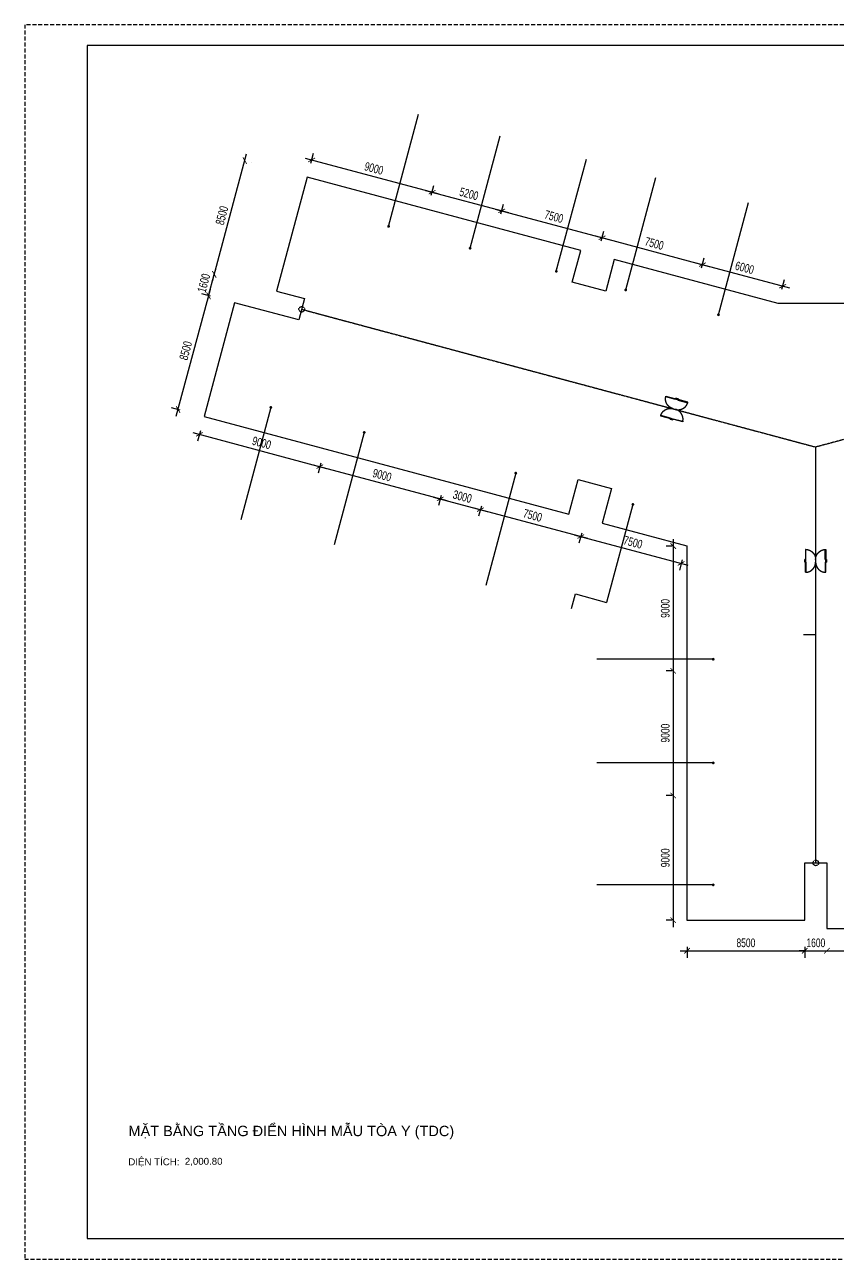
# Model space of a CAD drawing. Header units: millimetres. Extents: x 43 to 126043, y -89269 to -169.
# Drawn here: x 43 to 58703, y -89269 to -169 of the extents above; entities that cross this region are included whole.
import ezdxf
from ezdxf.enums import TextEntityAlignment as Align

# ---------------------------------------------------------------- set-up
doc = ezdxf.new("R2010")
doc.units = ezdxf.units.MM
doc.linetypes.add('HIDDEN', pattern=[9.525, 6.35, -3.175])
doc.layers.get('0').update_dxf_attribs({"color": 231})
doc.layers.get('DefPoints').update_dxf_attribs({"color": 191})
for name, color, linetype in [('A-DOOR', 142, 'Continuous'), ('MDI-BAO', 1, 'Continuous'), ('S-DIM', 231, 'Continuous')]:
    doc.layers.add(name, color=color, linetype=linetype)
doc.layers.add('A-TEXT', color=255, linetype='Continuous', lineweight=25)
doc.layers.add('MDI-HANHLANG', color=5, linetype='HIDDEN', plot=False)
doc.styles.add('250602-MB CO CAU CĂN HO X1-3A-1$0$style1', font='arial.ttf')
doc.styles.add('DIM', font='arial.ttf', dxfattribs={"width": 0.7})
doc.styles.add('VTK_Arial', font='arial.ttf', dxfattribs={"width": 0.8})
doc.dimstyles.new('1-500', dxfattribs={"dimscale": 500, "dimtxt": 1.25, "dimasz": 0.8, "dimexe": 1, "dimexo": 1, "dimgap": 0.5, "dimtad": 1, "dimdec": 0, "dimrnd": 10, "dimdsep": 46, "dimtxsty": 'DIM', "dimblk1": 'ARCHTICK', "dimblk2": 'ARCHTICK', "dimsah": 1, "dimcen": 0, "dimdle": 1, "dimclrd": 256, "dimclre": 256, "dimclrt": 7, "dimadec": 0, "dimazin": 0, "dimtfac": 1, "dimtdec": 0, "dimtix": 1, "dimtmove": 2, "dimatfit": 0, "dimldrblk": 'ARCHTICK', "dimfxl": 1, "dimtolj": 1, "dimarcsym": 0})
doc.dimstyles.new('250602-MB CO CAU CĂN HO X1-3A-1$0$Dim_50', dxfattribs={"dimscale": 50, "dimtxt": 2, "dimasz": 1.5, "dimexe": 1, "dimexo": 0, "dimgap": 1, "dimtad": 1, "dimdec": 0, "dimlfac": -1, "dimzin": 12, "dimdsep": 46, "dimtxsty": '250602-MB CO CAU CĂN HO X1-3A-1$0$style1', "dimblk1": '250602-MB CO CAU CĂN HO X1-3A-1$0$_ARCHTICK', "dimblk2": '250602-MB CO CAU CĂN HO X1-3A-1$0$_ARCHTICK', "dimsah": 1, "dimcen": 1.5, "dimdle": 1.5, "dimclrd": 256, "dimclre": 256, "dimclrt": 2, "dimadec": 1, "dimazin": 3, "dimtm": 1e-09, "dimtfac": 0.416667, "dimtdec": 0, "dimtix": 1, "dimtmove": 2, "dimatfit": 3, "dimfxl": 7, "dimfxlon": 1, "dimtolj": 1, "dimtzin": 0, "dimlwd": -1, "dimlwe": -1, "dimarcsym": 1})

# ---------------------------------------------------------------- blocks, each defined once
blk = doc.blocks.new('VTK-A1_BoKhungTen')
at = {"layer": 'DefPoints', "linetype": 'HIDDEN', "ltscale": 0.3}
blk.add_lwpolyline([(0, -594), (840, -594), (840, 0), (0, 0)], close=True, dxfattribs=at)
at = {"layer": 'DefPoints'}
blk.add_lwpolyline([(755, -10), (30, -10), (30, -584), (755, -584)], dxfattribs=at)
blk = doc.blocks.new('*U61')
for p, q in [((-635, -90), (-635, -50)), ((-100, -70), (-635, -70)), ((-100, -90), (-100, -50)), ((-635, -1480), (-635, -1520)), ((-100, -1500), (-635, -1500)), ((-100, -1480), (-100, -1520))]:
    blk.add_line(p, q)
for points in [[(180, 0), (180, -60), (40, -60), (40, -50), (0, -50), (0, 0)], [(0, -50), (0, -90), (-735, -90), (-735, -50)], [(0, -1520), (0, -1480), (-735, -1480), (-735, -1520)], [(180, -1570), (180, -1510), (40, -1510), (40, -1520), (0, -1520), (0, -1570)]]:
    blk.add_lwpolyline(points, close=True)
at = {"linetype": 'HIDDEN', "ltscale": 1000}
for centre, start, end in [((0, -50), 180.00004, 270), ((0, -1520), 90, 179.99996)]:
    blk.add_arc(centre, 735, start, end, dxfattribs=at)
blk = doc.blocks.new('250602-MB CO CAU CĂN HO X1-3A-1$0$_ARCHTICK')
at = {"color": 0, "linetype": 'ByBlock', "const_width": 0.15}
blk.add_lwpolyline([(-0.5, -0.5), (0.5, 0.5)], dxfattribs=at)
blk = doc.blocks.new('_ArchTick')
at = {"color": 0, "linetype": 'ByBlock', "const_width": 0.15}
blk.add_lwpolyline([(-0.5, -0.5), (0.5, 0.5)], dxfattribs=at)
blk = doc.blocks.new('*D66')
at = {"layer": 'DefPoints', "color": 0, "transparency": 16777216}
for p in [(20571, -10634, 0), (29454, -12255), (29264, -12963, 0)]:
    blk.add_point(p, dxfattribs=at)
at = {"layer": 'S-DIM', "lineweight": -2, "transparency": 16777216}
for p, q in [((20278, -9797), (29937, -12385)), ((20700, -10151), (20890, -9443)), ((29394, -12480), (29583, -11772))]:
    blk.add_line(p, q, dxfattribs=at)
at = {"layer": 'S-DIM', "lineweight": -2, "transparency": 16777216, "xscale": 400, "yscale": 400, "zscale": 400}
for p, rotation in [((20761, -9926), 165.0006193116698), ((29454, -12255), 345.0006193116698)]:
    blk.add_blockref('_ArchTick', p, dxfattribs=dict(at, rotation=rotation))
at = {"layer": 'S-DIM', "color": 7, "transparency": 16777216, "insert": (25255, -10541), "char_height": 625, "attachment_point": 5, "rotation": 345.00062, "style": 'DIM'}
blk.add_mtext('\\A1;9000', dxfattribs=at)
blk = doc.blocks.new('*D67')
at = {"layer": 'DefPoints', "color": 0, "transparency": 16777216}
for p in [(29264, -12963, 0), (34477, -13601), (34287, -14309, 0)]:
    blk.add_point(p, dxfattribs=at)
at = {"layer": 'S-DIM', "lineweight": -2, "transparency": 16777216}
for p, q in [((28971, -12126), (34960, -13731)), ((29394, -12480), (29583, -11772)), ((34417, -13826), (34606, -13118))]:
    blk.add_line(p, q, dxfattribs=at)
at = {"layer": 'S-DIM', "lineweight": -2, "transparency": 16777216, "xscale": 400, "yscale": 400, "zscale": 400}
for p, rotation in [((29454, -12255), 165.0006193159315), ((34477, -13601), 345.0006193159315)]:
    blk.add_blockref('_ArchTick', p, dxfattribs=dict(at, rotation=rotation))
at = {"layer": 'S-DIM', "color": 7, "transparency": 16777216, "insert": (32113, -12379), "char_height": 625, "attachment_point": 5, "rotation": 345.00062, "style": 'DIM'}
blk.add_mtext('\\A1;5200', dxfattribs=at)
blk = doc.blocks.new('*D68')
at = {"layer": 'DefPoints', "color": 0, "transparency": 16777216}
for p in [(34287, -14309, 0), (41721, -15542), (41532, -16250, 0)]:
    blk.add_point(p, dxfattribs=at)
at = {"layer": 'S-DIM', "lineweight": -2, "transparency": 16777216}
for p, q in [((34417, -13826), (34606, -13118)), ((33994, -13472), (42204, -15672)), ((41661, -15767), (41851, -15059))]:
    blk.add_line(p, q, dxfattribs=at)
at = {"layer": 'S-DIM', "lineweight": -2, "transparency": 16777216, "xscale": 400, "yscale": 400, "zscale": 400}
for p, rotation in [((34477, -13601), 165.0006193159315), ((41721, -15542), 345.0006193159315)]:
    blk.add_blockref('_ArchTick', p, dxfattribs=dict(at, rotation=rotation))
at = {"layer": 'S-DIM', "color": 7, "transparency": 16777216, "insert": (38246, -14022), "char_height": 625, "attachment_point": 5, "rotation": 345.00062, "style": 'DIM'}
blk.add_mtext('\\A1;7500', dxfattribs=at)
blk = doc.blocks.new('*D69')
at = {"layer": 'DefPoints', "color": 0, "transparency": 16777216}
for p in [(41532, -16250, 0), (48966, -17483), (48776, -18191, 0)]:
    blk.add_point(p, dxfattribs=at)
at = {"layer": 'S-DIM', "lineweight": -2, "transparency": 16777216}
for p, q in [((41661, -15767), (41851, -15059)), ((41238, -15413), (49449, -17613)), ((48905, -17708), (49095, -17000))]:
    blk.add_line(p, q, dxfattribs=at)
at = {"layer": 'S-DIM', "lineweight": -2, "transparency": 16777216, "xscale": 400, "yscale": 400, "zscale": 400}
for p, rotation in [((41721, -15542), 165.0006193159315), ((48966, -17483), 345.0006193159315)]:
    blk.add_blockref('_ArchTick', p, dxfattribs=dict(at, rotation=rotation))
at = {"layer": 'S-DIM', "color": 7, "transparency": 16777216, "insert": (45491, -15963), "char_height": 625, "attachment_point": 5, "rotation": 345.00062, "style": 'DIM'}
blk.add_mtext('\\A1;7500', dxfattribs=at)
blk = doc.blocks.new('*D70')
at = {"layer": 'DefPoints', "color": 0, "transparency": 16777216}
for p in [(48776, -18191, 0), (54761, -19036), (54572, -19744, 0)]:
    blk.add_point(p, dxfattribs=at)
at = {"layer": 'S-DIM', "lineweight": -2, "transparency": 16777216}
for p, q in [((48483, -17354), (55244, -19166)), ((48905, -17708), (49095, -17000)), ((54701, -19261), (54891, -18553))]:
    blk.add_line(p, q, dxfattribs=at)
at = {"layer": 'S-DIM', "lineweight": -2, "transparency": 16777216, "xscale": 400, "yscale": 400, "zscale": 400}
for p, rotation in [((48966, -17483), 165.0006193159315), ((54761, -19036), 345.0006193159315)]:
    blk.add_blockref('_ArchTick', p, dxfattribs=dict(at, rotation=rotation))
at = {"layer": 'S-DIM', "color": 7, "transparency": 16777216, "insert": (52011, -17710), "char_height": 625, "attachment_point": 5, "rotation": 345.00062, "style": 'DIM'}
blk.add_mtext('\\A1;6000', dxfattribs=at)
blk = doc.blocks.new('*D81')
at = {"layer": 'DefPoints', "color": 0, "transparency": 16777216}
for p in [(12853, -28995, 0), (21349, -32060), (21547, -31324, 0)]:
    blk.add_point(p, dxfattribs=at)
at = {"layer": 'S-DIM', "lineweight": -2, "transparency": 16777216}
for p, q in [((12173, -29602), (21832, -32190)), ((12724, -29478), (12527, -30214)), ((21417, -31807), (21220, -32543))]:
    blk.add_line(p, q, dxfattribs=at)
at = {"layer": 'S-DIM', "lineweight": -2, "transparency": 16777216, "xscale": 400, "yscale": 400, "zscale": 400}
for p, rotation in [((12656, -29731), 165.0000000000061), ((21349, -32060), 345.0000000000061)]:
    blk.add_blockref('_ArchTick', p, dxfattribs=dict(at, rotation=rotation))
at = {"layer": 'S-DIM', "color": 7, "transparency": 16777216, "insert": (17150, -30346), "char_height": 625, "attachment_point": 5, "rotation": 345, "style": 'DIM'}
blk.add_mtext('\\A1;9000', dxfattribs=at)
blk = doc.blocks.new('*D82')
at = {"layer": 'DefPoints', "color": 0, "transparency": 16777216}
for p in [(21547, -31324, 0), (30240, -33654, 0), (30043, -34390)]:
    blk.add_point(p, dxfattribs=at)
at = {"layer": 'S-DIM', "lineweight": -2, "transparency": 16777216}
for p, q in [((20866, -31931), (30526, -34519)), ((21417, -31807), (21220, -32543)), ((30110, -34137), (29913, -34873))]:
    blk.add_line(p, q, dxfattribs=at)
at = {"layer": 'S-DIM', "lineweight": -2, "transparency": 16777216, "xscale": 400, "yscale": 400, "zscale": 400}
for p, rotation in [((21349, -32060), 164.9999999963372), ((30043, -34390), 344.9999999963372)]:
    blk.add_blockref('_ArchTick', p, dxfattribs=dict(at, rotation=rotation))
at = {"layer": 'S-DIM', "color": 7, "transparency": 16777216, "insert": (25843, -32675), "char_height": 625, "attachment_point": 5, "rotation": 345, "style": 'DIM'}
blk.add_mtext('\\A1;9000', dxfattribs=at)
blk = doc.blocks.new('*D83')
at = {"layer": 'DefPoints', "color": 0, "transparency": 16777216}
for p in [(30240, -33654, 0), (33138, -34430, 0), (32940, -35166)]:
    blk.add_point(p, dxfattribs=at)
at = {"layer": 'S-DIM', "lineweight": -2, "transparency": 16777216}
for p, q in [((29560, -34260), (33423, -35296)), ((30110, -34137), (29913, -34873)), ((33008, -34913), (32811, -35649))]:
    blk.add_line(p, q, dxfattribs=at)
at = {"layer": 'S-DIM', "lineweight": -2, "transparency": 16777216, "xscale": 400, "yscale": 400, "zscale": 400}
for p, rotation in [((30043, -34390), 164.9999999963372), ((32940, -35166), 344.9999999963372)]:
    blk.add_blockref('_ArchTick', p, dxfattribs=dict(at, rotation=rotation))
at = {"layer": 'S-DIM', "color": 7, "transparency": 16777216, "insert": (31639, -34228), "char_height": 625, "attachment_point": 5, "rotation": 345, "style": 'DIM'}
blk.add_mtext('\\A1;3000', dxfattribs=at)
blk = doc.blocks.new('*D84')
at = {"layer": 'DefPoints', "color": 0, "transparency": 16777216}
for p in [(33138, -34430, 0), (40382, -36371, 0), (40185, -37107)]:
    blk.add_point(p, dxfattribs=at)
at = {"layer": 'S-DIM', "lineweight": -2, "transparency": 16777216}
for p, q in [((32457, -35037), (40668, -37237)), ((33008, -34913), (32811, -35649)), ((40253, -36854), (40055, -37590))]:
    blk.add_line(p, q, dxfattribs=at)
at = {"layer": 'S-DIM', "lineweight": -2, "transparency": 16777216, "xscale": 400, "yscale": 400, "zscale": 400}
for p, rotation in [((32940, -35166), 164.9999999963372), ((40185, -37107), 344.9999999963372)]:
    blk.add_blockref('_ArchTick', p, dxfattribs=dict(at, rotation=rotation))
at = {"layer": 'S-DIM', "color": 7, "transparency": 16777216, "insert": (36710, -35587), "char_height": 625, "attachment_point": 5, "rotation": 345, "style": 'DIM'}
blk.add_mtext('\\A1;7500', dxfattribs=at)
blk = doc.blocks.new('*D85')
at = {"layer": 'DefPoints', "color": 0, "transparency": 16777216}
for p in [(40382, -36371, 0), (47627, -38312, 0), (47429, -39048)]:
    blk.add_point(p, dxfattribs=at)
at = {"layer": 'S-DIM', "lineweight": -2, "transparency": 16777216}
for p, q in [((39702, -36978), (47912, -39178)), ((40253, -36854), (40055, -37590)), ((47497, -38795), (47300, -39531))]:
    blk.add_line(p, q, dxfattribs=at)
at = {"layer": 'S-DIM', "lineweight": -2, "transparency": 16777216, "xscale": 400, "yscale": 400, "zscale": 400}
for p, rotation in [((40185, -37107), 164.9999999963372), ((47429, -39048), 344.9999999963372)]:
    blk.add_blockref('_ArchTick', p, dxfattribs=dict(at, rotation=rotation))
at = {"layer": 'S-DIM', "color": 7, "transparency": 16777216, "insert": (43954, -37528), "char_height": 625, "attachment_point": 5, "rotation": 345, "style": 'DIM'}
blk.add_mtext('\\A1;7500', dxfattribs=at)
blk = doc.blocks.new('*D86')
at = {"layer": 'DefPoints', "color": 0, "transparency": 16777216}
for p in [(47286, -37796, 0), (46856, -46796), (47286, -46796, 0)]:
    blk.add_point(p, dxfattribs=at)
at = {"layer": 'S-DIM', "lineweight": -2, "transparency": 16777216}
for p, q in [((46856, -37296), (46856, -47296)), ((46786, -37796), (46356, -37796)), ((46786, -46796), (46356, -46796))]:
    blk.add_line(p, q, dxfattribs=at)
at = {"layer": 'S-DIM', "lineweight": -2, "transparency": 16777216, "xscale": 400, "yscale": 400, "zscale": 400}
for p, rotation in [((46856, -37796), 90), ((46856, -46796), 270)]:
    blk.add_blockref('_ArchTick', p, dxfattribs=dict(at, rotation=rotation))
at = {"layer": 'S-DIM', "color": 7, "transparency": 16777216, "insert": (46287, -42296), "char_height": 625, "attachment_point": 5, "rotation": 90, "style": 'DIM'}
blk.add_mtext('\\A1;9000', dxfattribs=at)
blk = doc.blocks.new('*D87')
at = {"layer": 'DefPoints', "color": 0, "transparency": 16777216}
for p in [(47286, -46796, 0), (46856, -55796), (47286, -55796, 0)]:
    blk.add_point(p, dxfattribs=at)
at = {"layer": 'S-DIM', "lineweight": -2, "transparency": 16777216}
for p, q in [((46856, -46296), (46856, -56296)), ((46786, -46796), (46356, -46796)), ((46786, -55796), (46356, -55796))]:
    blk.add_line(p, q, dxfattribs=at)
at = {"layer": 'S-DIM', "lineweight": -2, "transparency": 16777216, "xscale": 400, "yscale": 400, "zscale": 400}
for p, rotation in [((46856, -46796), 90), ((46856, -55796), 270)]:
    blk.add_blockref('_ArchTick', p, dxfattribs=dict(at, rotation=rotation))
at = {"layer": 'S-DIM', "color": 7, "transparency": 16777216, "insert": (46287, -51296), "char_height": 625, "attachment_point": 5, "rotation": 90, "style": 'DIM'}
blk.add_mtext('\\A1;9000', dxfattribs=at)
blk = doc.blocks.new('*D88')
at = {"layer": 'DefPoints', "color": 0, "transparency": 16777216}
for p in [(47286, -55796, 0), (46856, -64796), (47286, -64796, 0)]:
    blk.add_point(p, dxfattribs=at)
at = {"layer": 'S-DIM', "lineweight": -2, "transparency": 16777216}
for p, q in [((46786, -55796), (46356, -55796)), ((46856, -55296), (46856, -65296)), ((46786, -64796), (46356, -64796))]:
    blk.add_line(p, q, dxfattribs=at)
at = {"layer": 'S-DIM', "lineweight": -2, "transparency": 16777216, "xscale": 400, "yscale": 400, "zscale": 400}
for p, rotation in [((46856, -55796), 90), ((46856, -64796), 270)]:
    blk.add_blockref('_ArchTick', p, dxfattribs=dict(at, rotation=rotation))
at = {"layer": 'S-DIM', "color": 7, "transparency": 16777216, "insert": (46287, -60296), "char_height": 625, "attachment_point": 5, "rotation": 90, "style": 'DIM'}
blk.add_mtext('\\A1;9000', dxfattribs=at)
blk = doc.blocks.new('*D94')
at = {"layer": 'DefPoints', "color": 0, "transparency": 16777216}
for p in [(13317, -19733), (13939, -19900, 0), (11739, -28110, 0)]:
    blk.add_point(p, dxfattribs=at)
at = {"layer": 'S-DIM', "lineweight": -2, "transparency": 16777216}
for p, q in [((10988, -28426), (13446, -19250)), ((13456, -19770), (12834, -19604)), ((11256, -27981), (10634, -27814))]:
    blk.add_line(p, q, dxfattribs=at)
at = {"layer": 'S-DIM', "lineweight": -2, "transparency": 16777216, "xscale": 400, "yscale": 400, "zscale": 400}
for p, rotation in [((13317, -19733), 75.00061931171953), ((11117, -27944), 255.0006193117196)]:
    blk.add_blockref('_ArchTick', p, dxfattribs=dict(at, rotation=rotation))
at = {"layer": 'S-DIM', "color": 7, "transparency": 16777216, "insert": (11667, -23691), "char_height": 625, "attachment_point": 5, "rotation": 75.00062, "style": 'DIM'}
blk.add_mtext('\\A1;8500', dxfattribs=at)
blk = doc.blocks.new('*D95')
at = {"layer": 'DefPoints', "color": 0, "transparency": 16777216}
for p in [(13731, -18188, 0), (13731, -18188), (13939, -19900, 0)]:
    blk.add_point(p, dxfattribs=at)
at = {"layer": 'S-DIM', "lineweight": -2, "transparency": 16777216}
for p, q in [((13731, -18188), (13835, -17801)), ((13317, -19733), (13731, -18188)), ((13456, -19770), (12834, -19604)), ((13317, -19733), (13213, -20120))]:
    blk.add_line(p, q, dxfattribs=at)
at = {"layer": 'S-DIM', "lineweight": -2, "transparency": 16777216, "xscale": 400, "yscale": 400, "zscale": 400}
for p, rotation in [((13731, -18188), 255.0006193075265), ((13317, -19733), 75.00061930752652)]:
    blk.add_blockref('_ArchTick', p, dxfattribs=dict(at, rotation=rotation))
at = {"layer": 'S-DIM', "color": 7, "transparency": 16777216, "insert": (12974, -18813), "char_height": 625, "attachment_point": 5, "rotation": 75.00062, "style": 'DIM'}
blk.add_mtext('\\A1;1600', dxfattribs=at)
blk = doc.blocks.new('*D96')
at = {"layer": 'DefPoints', "color": 0, "transparency": 16777216}
for p in [(15931, -9977, 0), (15931, -9977), (13731, -18188, 0)]:
    blk.add_point(p, dxfattribs=at)
at = {"layer": 'S-DIM', "lineweight": -2, "transparency": 16777216}
for p, q in [((13602, -18671), (16060, -9494)), ((16414, -10107), (16414, -10107)), ((13248, -18058), (13248, -18058))]:
    blk.add_line(p, q, dxfattribs=at)
at = {"layer": 'S-DIM', "lineweight": -2, "transparency": 16777216, "xscale": 400, "yscale": 400, "zscale": 400}
for p, rotation in [((15931, -9977), 75.0006193075265), ((13731, -18188), 255.0006193075265)]:
    blk.add_blockref('_ArchTick', p, dxfattribs=dict(at, rotation=rotation))
at = {"layer": 'S-DIM', "color": 7, "transparency": 16777216, "insert": (14281, -13935), "char_height": 625, "attachment_point": 5, "rotation": 75.00062, "style": 'DIM'}
blk.add_mtext('\\A1;8500', dxfattribs=at)
blk = doc.blocks.new('*D100')
at = {"layer": 'DefPoints', "color": 0, "transparency": 16777216}
for p in [(47853, -66230, 0), (56353, -66230, 0), (56353, -67002)]:
    blk.add_point(p, dxfattribs=at)
at = {"layer": 'S-DIM', "lineweight": -2, "transparency": 16777216}
for p, q in [((47853, -66730), (47853, -67502)), ((56353, -66730), (56353, -67502)), ((47353, -67002), (56853, -67002))]:
    blk.add_line(p, q, dxfattribs=at)
at = {"layer": 'S-DIM', "lineweight": -2, "transparency": 16777216, "xscale": 400, "yscale": 400, "zscale": 400, "rotation": 180}
blk.add_blockref('_ArchTick', (47853, -67002), dxfattribs=at)
at = {"layer": 'S-DIM', "lineweight": -2, "transparency": 16777216, "xscale": 400, "yscale": 400, "zscale": 400}
blk.add_blockref('_ArchTick', (56353, -67002), dxfattribs=at)
at = {"layer": 'S-DIM', "color": 7, "transparency": 16777216, "insert": (52103, -66433), "char_height": 625, "attachment_point": 5, "style": 'DIM'}
blk.add_mtext('\\A1;8500', dxfattribs=at)
blk = doc.blocks.new('*D101')
at = {"layer": 'DefPoints', "color": 0, "transparency": 16777216}
for p in [(56353, -66230, 0), (57953, -67002, 0), (57953, -67002)]:
    blk.add_point(p, dxfattribs=at)
at = {"layer": 'S-DIM', "lineweight": -2, "transparency": 16777216}
for p, q in [((56353, -66730), (56353, -67502)), ((56353, -67002), (55953, -67002)), ((56353, -67002), (57953, -67002)), ((57953, -67002), (58353, -67002))]:
    blk.add_line(p, q, dxfattribs=at)
at = {"layer": 'S-DIM', "lineweight": -2, "transparency": 16777216, "xscale": 400, "yscale": 400, "zscale": 400}
blk.add_blockref('_ArchTick', (56353, -67002), dxfattribs=at)
at = {"layer": 'S-DIM', "lineweight": -2, "transparency": 16777216, "xscale": 400, "yscale": 400, "zscale": 400, "rotation": 180}
blk.add_blockref('_ArchTick', (57953, -67002), dxfattribs=at)
at = {"layer": 'S-DIM', "color": 7, "transparency": 16777216, "insert": (57153, -66433), "char_height": 625, "attachment_point": 5, "style": 'DIM'}
blk.add_mtext('\\A1;1600', dxfattribs=at)
blk = doc.blocks.new('*D102')
at = {"layer": 'DefPoints', "color": 0, "transparency": 16777216}
for p in [(57953, -67002, 0), (66453, -67002, 0), (66453, -67002)]:
    blk.add_point(p, dxfattribs=at)
at = {"layer": 'S-DIM', "lineweight": -2, "transparency": 16777216}
blk.add_line((57453, -67002), (66953, -67002), dxfattribs=at)
at = {"layer": 'S-DIM', "lineweight": -2, "transparency": 16777216, "xscale": 400, "yscale": 400, "zscale": 400, "rotation": 180}
blk.add_blockref('_ArchTick', (57953, -67002), dxfattribs=at)
at = {"layer": 'S-DIM', "lineweight": -2, "transparency": 16777216, "xscale": 400, "yscale": 400, "zscale": 400}
blk.add_blockref('_ArchTick', (66453, -67002), dxfattribs=at)
at = {"layer": 'S-DIM', "color": 7, "transparency": 16777216, "insert": (62203, -66433), "char_height": 625, "attachment_point": 5, "style": 'DIM'}
blk.add_mtext('\\A1;8500', dxfattribs=at)

msp = doc.modelspace()

# ---------------------------------------------------------------- linework, layer by layer
msp.add_line((56268, -44188.4, 0), (57153, -44188.4, 0))
at = {"layer": 'A-TEXT'}
for p, q in [((39523.4, -42294, 0), (39802.1, -41253.9, 0)), ((39802.1, -41253.9, 0), (42052.7, -41856.9, 0))]:
    msp.add_line(p, q, dxfattribs=at)
at = {"layer": 'MDI-BAO', "elevation": 0}
msp.add_lwpolyline([(59864.4, -20295.4), (54440.7, -20295.5), (42592.4, -17120.9), (41981.7, -19400), (39566.9, -18752.9), (40177.5, -16473.8), (20424.3, -11181.2), (18224.4, -19391.6), (20245.4, -19933.1), (19831.4, -21478.3), (15199.8, -20237.2), (12999.8, -28447.7), (39321.3, -35500.4), (39994.2, -32989.3), (42409, -33636.4), (41736.1, -36147.5), (47852.6, -37786.4), (47852.6, -64796.2), (56352.6, -64796.3), (56352.6, -60661.3), (57952.6, -60661.3), (57952.6, -65396.3), (66452.6, -65396.3)], dxfattribs=at)
at = {"layer": 'MDI-HANHLANG', "linetype": 'HIDDEN'}
for p, q in [((20038.3, -20706.1, 0), (57152.6, -30650.6, 0)), ((94323.5, -20689.8, 0), (57150.8, -30650.1, 0)), ((57152.6, -60661.3, 0), (57152.6, -30649.7))]:
    msp.add_line(p, q, dxfattribs=at)
at = {"layer": 'MDI-HANHLANG'}
for centre in [(20038.3, -20706.1, 0), (57152.6, -60661.3, 0)]:
    msp.add_circle(centre, 200, dxfattribs=at)

# ---------------------------------------------------------------- block references
at = {"layer": 'A-DOOR', "xscale": -1}
for p, rotation in [((46645.1, -28642, 0), 165.0000000000001), ((56352.6, -38773.2, 0), 90)]:
    msp.add_blockref('*U61', p, dxfattribs=dict(at, rotation=rotation))
at = {"layer": 'A-DOOR'}
for p, rotation in [((46819, -28688.6, 0), 165.0000000000001), ((56352.6, -38953.2, 0), 90)]:
    msp.add_blockref('*U61', p, dxfattribs=dict(at, rotation=rotation))
at = {"layer": 'DefPoints', "xscale": 150, "yscale": 150, "zscale": 150}
msp.add_blockref('VTK-A1_BoKhungTen', (43.4, -168.9), dxfattribs=at)

# ---------------------------------------------------------------- texts
at = {"layer": 'A-TEXT', "style": 'VTK_Arial'}
msp.add_text('MẶT BẰNG TẦNG ĐIỂN HÌNH MẪU TÒA Y (TDC)', height=750, dxfattribs=at).set_placement((19290.5, -80381.5), align=Align.CENTER)
for s, p in [('DIỆN TÍCH:', (7525.5, -82483.4)), ('2,000.80', (11603.4, -82446.2))]:
    msp.add_text(s, height=500, dxfattribs=at).set_placement(p)

# ---------------------------------------------------------------- dimensions: what is measured, and where the dimension line sits
at = {"layer": 'S-DIM'}
for base, p1, p2, angle, picture, middle in [((15930.9, -9977.3), (13731.1, -18187.7, 0), (15930.9, -9977.3, 0), 255.000619, '*D96', (14281.3, -13935.2)), ((34476.8, -13601.2), (29264.3, -12963.2, 0), (34287.1, -14309, 0), 165.000619, '*D67', (32112.7, -12378.5)), ((41721.2, -15542.2), (34287.1, -14309, 0), (41531.6, -16250.1, 0), 165.000619, '*D68', (38246.3, -14022)), ((48965.7, -17483.3), (41531.6, -16250.1, 0), (48776, -18191.1, 0), 165.000619, '*D69', (45490.8, -15963)), ((13731.1, -18187.7), (13938.5, -19899.7, 0), (13731.1, -18187.7, 0), 255.000619, '*D95', (12974.3, -18813.1)), ((54761.3, -19036.2), (48776, -18191.1, 0), (54571.6, -19744, 0), 165.000619, '*D70', (52010.8, -17710)), ((30042.6, -34389.7), (21546.5, -31324.2, 0), (30239.9, -33653.6, 0), 165, '*D82', (25843.3, -32675.3)), ((32940.4, -35166.1), (30239.9, -33653.6, 0), (33137.6, -34430.1, 0), 165, '*D83', (31638.9, -34228)), ((40184.9, -37107.3), (33137.6, -34430.1, 0), (40382.1, -36371.2, 0), 165, '*D84', (36709.9, -35587)), ((47429.3, -39048.4), (40382.1, -36371.2, 0), (47626.5, -38312.3, 0), 165, '*D85', (43954.4, -37528.1)), ((46856.3, -46796.3), (47286, -37796.3, 0), (47286, -46796.3, 0), 90, '*D86', (46287.2, -42296.3)), ((46856.3, -55796.3), (47286, -46796.3, 0), (47286, -55796.3, 0), 90, '*D87', (46287.2, -51296.3)), ((46856.3, -64796.3), (47286, -55796.3, 0), (47286, -64796.3, 0), 90, '*D88', (46287.2, -60296.3))]:
    dim = msp.add_linear_dim(base=base, p1=p1, p2=p2, angle=angle, dimstyle='1-500', dxfattribs=at)
    dim.commit()
    dim.dimension.update_dxf_attribs({"geometry": picture, "text_midpoint": middle})
for p1, p2, distance, picture, middle in [((20570.9, -10633.9, 0), (29264.3, -12963.2, 0), 732.8, '*D66', (25254.6, -10541)), ((11738.7, -28110.1, 0), (13938.5, -19899.7, 0), 643.5, '*D94', (11667.3, -23691)), ((12853.2, -28994.9, 0), (21546.5, -31324.2, 0), -762.1, '*D81', (17149.9, -30345.9))]:
    dim = msp.add_aligned_dim(p1=p1, p2=p2, distance=distance, dimstyle='1-500', dxfattribs=at)
    dim.commit()
    dim.dimension.update_dxf_attribs({"geometry": picture, "text_midpoint": middle})
for base, p1, p2, picture, middle in [((56352.6, -67002.1), (47852.6, -66230.2, 0), (56352.6, -66230.2, 0), '*D100', (52102.6, -66433)), ((57952.6, -67002.1), (56352.6, -66230.2, 0), (57952.6, -67002.1, 0), '*D101', (57152.6, -66433)), ((66452.6, -67002.1), (57952.6, -67002.1, 0), (66452.6, -67002.1, 0), '*D102', (62202.6, -66433))]:
    dim = msp.add_linear_dim(base=base, p1=p1, p2=p2, dimstyle='1-500', dxfattribs=at)
    dim.commit()
    dim.dimension.update_dxf_attribs({"geometry": picture, "text_midpoint": middle})

# ---------------------------------------------------------------- leaders
at = {"layer": 'A-TEXT'}
for points in [[(26310.4, -14724.2, 0), (28481.8, -6620.5, 0)], [(32197.2, -16301.5, 0), (34368.6, -8197.8, 0)], [(38417.9, -17968.3, 0), (40589.4, -9864.6, 0)], [(43428.3, -19310.8, 0), (45599.7, -11207.2, 0)], [(50124.4, -21104.9, 0), (52295.8, -13001.3, 0)], [(17811.9, -27791.3, 0), (15640.6, -35895, 0)], [(24550.1, -29596.8, 0), (22378.8, -37700.4, 0)], [(35493.9, -32528.8, 0), (33322.6, -40632.5, 0)], [(43945.3, -34793.3, 0), (42052.7, -41856.9, 0)], [(49742.1, -45961.5, 0), (41352.6, -45961.5, 0)], [(49742.1, -53441.9, 0), (41352.6, -53441.8, 0)], [(49742.1, -62245, 0), (41352.6, -62245, 0)]]:
    msp.add_leader(points, dimstyle='250602-MB CO CAU CĂN HO X1-3A-1$0$Dim_50', override={"dimasz": 4, "dimtad": 0, "dimldrblk": 'Dot', "dimtfill": 1}, dxfattribs=at)

doc.saveas('drawing.dxf')
